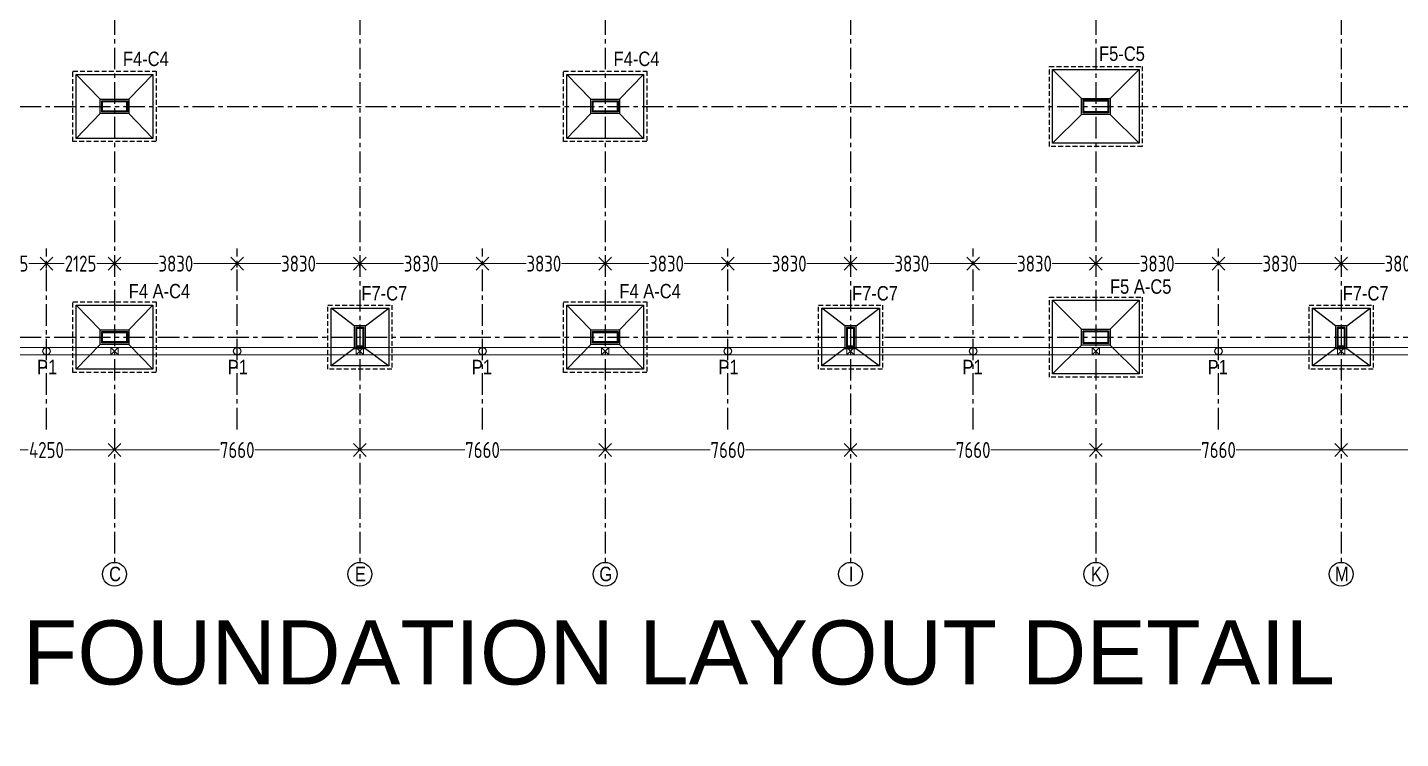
# Model space of a CAD drawing. Header units: inches. Extents: x -605 to 2991212, y -2872845 to 0.
# Drawn here: x 2283458 to 2326330, y -2476344 to -2454143 of the extents above; entities that cross this region are included whole.
import ezdxf
from ezdxf import colors
from ezdxf.entities.mleader import LeaderData, LeaderLine
from ezdxf.math import Vec2, Vec3

# ---------------------------------------------------------------- set-up
doc = ezdxf.new("R2010")
doc.units = ezdxf.units.IN
doc.header["$LTSCALE"] = 600
doc.header["$MEASUREMENT"] = 0
doc.linetypes.add('CENTER', pattern=[2, 1.25, -0.25, 0.25, -0.25])
doc.linetypes.add('DASHED2', pattern=[0.375, 0.25, -0.125])
for name, color, linetype, lineweight in [('PV_MASONRY', 10, 'Continuous', 0), ('PV_TEXT_ROMANS', 7, 'Continuous', 0), ('rDIMension', 1, 'Continuous', 18), ('rRCC 2', 40, 'Continuous', 15)]:
    doc.layers.add(name, color=color, linetype=linetype, lineweight=lineweight)
doc.layers.add('SnT-CENTER2', color=8, linetype='CENTER')
doc.styles.add('DIM', font='geniso.shx', dxfattribs={"width": 0.85})
doc.styles.add('J.P', font='ARIALN.TTF')
doc.styles.get("Standard").update_dxf_attribs({"font": 'arial.ttf'})
doc.styles.add('TEXT3', font='geniso.shx')
doc.dimstyles.new('ST-100', dxfattribs={"dimscale": 100, "dimtxt": 2.5, "dimasz": 2, "dimexe": 0.18, "dimexo": 0.0625, "dimgap": 0.2, "dimtad": 0, "dimdec": 0, "dimzin": 0, "dimdsep": 46, "dimtxsty": 'DIM', "dimblk": 'OPEN90', "dimcen": 0.09, "dimclrd": 256, "dimclrt": 7, "dimadec": 0, "dimazin": 0, "dimtfac": 1, "dimtdec": 0, "dimtofl": 0, "dimtmove": 0, "dimatfit": 3, "dimldrblk": 'OPEN90', "dimfxl": 1, "dimtolj": 1, "dimtzin": 0, "dimlwd": -1, "dimarcsym": 0})

# ---------------------------------------------------------------- blocks, each defined once
blk = doc.blocks.new('_Open90')
at = {"color": 0, "linetype": 'ByBlock', "lineweight": -2}
for p, q in [((0, 0), (-1, 0)), ((-0.5, 0.5), (0, 0)), ((0, 0), (-0.5, -0.5))]:
    blk.add_line(p, q, dxfattribs=at)
blk = doc.blocks.new('*D717')
at = {"layer": 'Defpoints', "color": 0, "linetype": 'ByBlock'}
for p in [(2290006, -2461640), (2293836, -2461516), (2293836, -2461640)]:
    blk.add_point(p, dxfattribs=at)
at = {"layer": 'rDIMension', "color": 0, "linetype": 'ByBlock', "lineweight": -2}
for p, q in [((2290006, -2461640), (2290006, -2461516)), ((2293836, -2461640), (2293836, -2461516))]:
    blk.add_line(p, q, dxfattribs=at)
at = {"layer": 'rDIMension'}
for p, q in [((2290406, -2461516), (2291370, -2461516)), ((2293436, -2461516), (2292473, -2461516))]:
    blk.add_line(p, q, dxfattribs=at)
at = {"layer": 'rDIMension', "linetype": 'ByBlock', "xscale": 400, "yscale": 400, "zscale": 400, "rotation": 180}
blk.add_blockref('_Open90', (2290006, -2461516), dxfattribs=at)
at = {"layer": 'rDIMension', "linetype": 'ByBlock', "xscale": 400, "yscale": 400, "zscale": 400}
blk.add_blockref('_Open90', (2293836, -2461516), dxfattribs=at)
at = {"layer": 'rDIMension', "color": 7, "linetype": 'ByBlock', "insert": (2291921, -2461516), "char_height": 500, "attachment_point": 5, "style": 'DIM'}
blk.add_mtext('\\A1;3830', dxfattribs=at)
blk = doc.blocks.new('*D718')
at = {"layer": 'Defpoints', "color": 0, "linetype": 'ByBlock'}
for p in [(2293836, -2461516), (2297666, -2461516), (2297666, -2461516)]:
    blk.add_point(p, dxfattribs=at)
at = {"layer": 'rDIMension', "color": 0, "linetype": 'ByBlock', "lineweight": -2}
for p, q in [((2293836, -2461516), (2293836, -2461516)), ((2297666, -2461516), (2297666, -2461516))]:
    blk.add_line(p, q, dxfattribs=at)
at = {"layer": 'rDIMension'}
for p, q in [((2294236, -2461516), (2295200, -2461516)), ((2297266, -2461516), (2296303, -2461516))]:
    blk.add_line(p, q, dxfattribs=at)
at = {"layer": 'rDIMension', "linetype": 'ByBlock', "xscale": 400, "yscale": 400, "zscale": 400, "rotation": 180}
blk.add_blockref('_Open90', (2293836, -2461516), dxfattribs=at)
at = {"layer": 'rDIMension', "linetype": 'ByBlock', "xscale": 400, "yscale": 400, "zscale": 400}
blk.add_blockref('_Open90', (2297666, -2461516), dxfattribs=at)
at = {"layer": 'rDIMension', "color": 7, "linetype": 'ByBlock', "insert": (2295751, -2461516), "char_height": 500, "attachment_point": 5, "style": 'DIM'}
blk.add_mtext('\\A1;3830', dxfattribs=at)
blk = doc.blocks.new('*D719')
at = {"layer": 'Defpoints', "color": 0, "linetype": 'ByBlock'}
for p in [(2297666, -2461516), (2301496, -2461516), (2301496, -2461548)]:
    blk.add_point(p, dxfattribs=at)
at = {"layer": 'rDIMension', "color": 0, "linetype": 'ByBlock', "lineweight": -2}
for p, q in [((2297666, -2461516), (2297666, -2461516)), ((2301496, -2461548), (2301496, -2461516))]:
    blk.add_line(p, q, dxfattribs=at)
at = {"layer": 'rDIMension'}
for p, q in [((2298066, -2461516), (2299030, -2461516)), ((2301096, -2461516), (2300133, -2461516))]:
    blk.add_line(p, q, dxfattribs=at)
at = {"layer": 'rDIMension', "linetype": 'ByBlock', "xscale": 400, "yscale": 400, "zscale": 400, "rotation": 180}
blk.add_blockref('_Open90', (2297666, -2461516), dxfattribs=at)
at = {"layer": 'rDIMension', "linetype": 'ByBlock', "xscale": 400, "yscale": 400, "zscale": 400}
blk.add_blockref('_Open90', (2301496, -2461516), dxfattribs=at)
at = {"layer": 'rDIMension', "color": 7, "linetype": 'ByBlock', "insert": (2299581, -2461516), "char_height": 500, "attachment_point": 5, "style": 'DIM'}
blk.add_mtext('\\A1;3830', dxfattribs=at)
blk = doc.blocks.new('*D720')
at = {"layer": 'Defpoints', "color": 0, "linetype": 'ByBlock'}
for p in [(2301496, -2461548), (2305326, -2461516), (2305326, -2461613)]:
    blk.add_point(p, dxfattribs=at)
at = {"layer": 'rDIMension', "color": 0, "linetype": 'ByBlock', "lineweight": -2}
for p, q in [((2301496, -2461548), (2301496, -2461516)), ((2305326, -2461613), (2305326, -2461516))]:
    blk.add_line(p, q, dxfattribs=at)
at = {"layer": 'rDIMension'}
for p, q in [((2301896, -2461516), (2302860, -2461516)), ((2304926, -2461516), (2303963, -2461516))]:
    blk.add_line(p, q, dxfattribs=at)
at = {"layer": 'rDIMension', "linetype": 'ByBlock', "xscale": 400, "yscale": 400, "zscale": 400, "rotation": 180}
blk.add_blockref('_Open90', (2301496, -2461516), dxfattribs=at)
at = {"layer": 'rDIMension', "linetype": 'ByBlock', "xscale": 400, "yscale": 400, "zscale": 400}
blk.add_blockref('_Open90', (2305326, -2461516), dxfattribs=at)
at = {"layer": 'rDIMension', "color": 7, "linetype": 'ByBlock', "insert": (2303411, -2461516), "char_height": 500, "attachment_point": 5, "style": 'DIM'}
blk.add_mtext('\\A1;3830', dxfattribs=at)
blk = doc.blocks.new('*D721')
at = {"layer": 'Defpoints', "color": 0, "linetype": 'ByBlock'}
for p in [(2305326, -2461613), (2309156, -2461516), (2309156, -2461621)]:
    blk.add_point(p, dxfattribs=at)
at = {"layer": 'rDIMension', "color": 0, "linetype": 'ByBlock', "lineweight": -2}
for p, q in [((2305326, -2461613), (2305326, -2461516)), ((2309156, -2461621), (2309156, -2461516))]:
    blk.add_line(p, q, dxfattribs=at)
at = {"layer": 'rDIMension'}
for p, q in [((2305726, -2461516), (2306690, -2461516)), ((2308756, -2461516), (2307793, -2461516))]:
    blk.add_line(p, q, dxfattribs=at)
at = {"layer": 'rDIMension', "linetype": 'ByBlock', "xscale": 400, "yscale": 400, "zscale": 400, "rotation": 180}
blk.add_blockref('_Open90', (2305326, -2461516), dxfattribs=at)
at = {"layer": 'rDIMension', "linetype": 'ByBlock', "xscale": 400, "yscale": 400, "zscale": 400}
blk.add_blockref('_Open90', (2309156, -2461516), dxfattribs=at)
at = {"layer": 'rDIMension', "color": 7, "linetype": 'ByBlock', "insert": (2307241, -2461516), "char_height": 500, "attachment_point": 5, "style": 'DIM'}
blk.add_mtext('\\A1;3830', dxfattribs=at)
blk = doc.blocks.new('*D722')
at = {"layer": 'Defpoints', "color": 0, "linetype": 'ByBlock'}
for p in [(2309156, -2461621), (2312986, -2461516), (2312986, -2461529)]:
    blk.add_point(p, dxfattribs=at)
at = {"layer": 'rDIMension', "color": 0, "linetype": 'ByBlock', "lineweight": -2}
for p, q in [((2309156, -2461621), (2309156, -2461516)), ((2312986, -2461529), (2312986, -2461516))]:
    blk.add_line(p, q, dxfattribs=at)
at = {"layer": 'rDIMension'}
for p, q in [((2309556, -2461516), (2310520, -2461516)), ((2312586, -2461516), (2311623, -2461516))]:
    blk.add_line(p, q, dxfattribs=at)
at = {"layer": 'rDIMension', "linetype": 'ByBlock', "xscale": 400, "yscale": 400, "zscale": 400, "rotation": 180}
blk.add_blockref('_Open90', (2309156, -2461516), dxfattribs=at)
at = {"layer": 'rDIMension', "linetype": 'ByBlock', "xscale": 400, "yscale": 400, "zscale": 400}
blk.add_blockref('_Open90', (2312986, -2461516), dxfattribs=at)
at = {"layer": 'rDIMension', "color": 7, "linetype": 'ByBlock', "insert": (2311071, -2461516), "char_height": 500, "attachment_point": 5, "style": 'DIM'}
blk.add_mtext('\\A1;3830', dxfattribs=at)
blk = doc.blocks.new('*D723')
at = {"layer": 'Defpoints', "color": 0, "linetype": 'ByBlock'}
for p in [(2312986, -2461529), (2316816, -2461489), (2316816, -2461516)]:
    blk.add_point(p, dxfattribs=at)
at = {"layer": 'rDIMension', "color": 0, "linetype": 'ByBlock', "lineweight": -2}
for p, q in [((2312986, -2461529), (2312986, -2461516)), ((2316816, -2461489), (2316816, -2461516))]:
    blk.add_line(p, q, dxfattribs=at)
at = {"layer": 'rDIMension'}
for p, q in [((2313386, -2461516), (2314350, -2461516)), ((2316416, -2461516), (2315453, -2461516))]:
    blk.add_line(p, q, dxfattribs=at)
at = {"layer": 'rDIMension', "linetype": 'ByBlock', "xscale": 400, "yscale": 400, "zscale": 400, "rotation": 180}
blk.add_blockref('_Open90', (2312986, -2461516), dxfattribs=at)
at = {"layer": 'rDIMension', "linetype": 'ByBlock', "xscale": 400, "yscale": 400, "zscale": 400}
blk.add_blockref('_Open90', (2316816, -2461516), dxfattribs=at)
at = {"layer": 'rDIMension', "color": 7, "linetype": 'ByBlock', "insert": (2314901, -2461516), "char_height": 500, "attachment_point": 5, "style": 'DIM'}
blk.add_mtext('\\A1;3830', dxfattribs=at)
blk = doc.blocks.new('*D724')
at = {"layer": 'Defpoints', "color": 0, "linetype": 'ByBlock'}
for p in [(2316816, -2461489), (2320646, -2461501), (2320646, -2461516)]:
    blk.add_point(p, dxfattribs=at)
at = {"layer": 'rDIMension', "color": 0, "linetype": 'ByBlock', "lineweight": -2}
for p, q in [((2316816, -2461489), (2316816, -2461516)), ((2320646, -2461501), (2320646, -2461516))]:
    blk.add_line(p, q, dxfattribs=at)
at = {"layer": 'rDIMension'}
for p, q in [((2317216, -2461516), (2318180, -2461516)), ((2320246, -2461516), (2319283, -2461516))]:
    blk.add_line(p, q, dxfattribs=at)
at = {"layer": 'rDIMension', "linetype": 'ByBlock', "xscale": 400, "yscale": 400, "zscale": 400, "rotation": 180}
blk.add_blockref('_Open90', (2316816, -2461516), dxfattribs=at)
at = {"layer": 'rDIMension', "linetype": 'ByBlock', "xscale": 400, "yscale": 400, "zscale": 400}
blk.add_blockref('_Open90', (2320646, -2461516), dxfattribs=at)
at = {"layer": 'rDIMension', "color": 7, "linetype": 'ByBlock', "insert": (2318731, -2461516), "char_height": 500, "attachment_point": 5, "style": 'DIM'}
blk.add_mtext('\\A1;3830', dxfattribs=at)
blk = doc.blocks.new('*D725')
at = {"layer": 'Defpoints', "color": 0, "linetype": 'ByBlock'}
for p in [(2320646, -2461501), (2324476, -2461516), (2324476, -2461620)]:
    blk.add_point(p, dxfattribs=at)
at = {"layer": 'rDIMension', "color": 0, "linetype": 'ByBlock', "lineweight": -2}
for p, q in [((2320646, -2461501), (2320646, -2461516)), ((2324476, -2461620), (2324476, -2461516))]:
    blk.add_line(p, q, dxfattribs=at)
at = {"layer": 'rDIMension'}
for p, q in [((2321046, -2461516), (2322010, -2461516)), ((2324076, -2461516), (2323113, -2461516))]:
    blk.add_line(p, q, dxfattribs=at)
at = {"layer": 'rDIMension', "linetype": 'ByBlock', "xscale": 400, "yscale": 400, "zscale": 400, "rotation": 180}
blk.add_blockref('_Open90', (2320646, -2461516), dxfattribs=at)
at = {"layer": 'rDIMension', "linetype": 'ByBlock', "xscale": 400, "yscale": 400, "zscale": 400}
blk.add_blockref('_Open90', (2324476, -2461516), dxfattribs=at)
at = {"layer": 'rDIMension', "color": 7, "linetype": 'ByBlock', "insert": (2322561, -2461516), "char_height": 500, "attachment_point": 5, "style": 'DIM'}
blk.add_mtext('\\A1;3830', dxfattribs=at)
blk = doc.blocks.new('*D726')
at = {"layer": 'Defpoints', "color": 0, "linetype": 'ByBlock'}
for p in [(2324476, -2461620), (2328281, -2461516), (2328281, -2461620)]:
    blk.add_point(p, dxfattribs=at)
at = {"layer": 'rDIMension', "color": 0, "linetype": 'ByBlock', "lineweight": -2}
for p, q in [((2324476, -2461620), (2324476, -2461516)), ((2328281, -2461620), (2328281, -2461516))]:
    blk.add_line(p, q, dxfattribs=at)
at = {"layer": 'rDIMension'}
for p, q in [((2324876, -2461516), (2325828, -2461516)), ((2327881, -2461516), (2326930, -2461516))]:
    blk.add_line(p, q, dxfattribs=at)
at = {"layer": 'rDIMension', "linetype": 'ByBlock', "xscale": 400, "yscale": 400, "zscale": 400, "rotation": 180}
blk.add_blockref('_Open90', (2324476, -2461516), dxfattribs=at)
at = {"layer": 'rDIMension', "linetype": 'ByBlock', "xscale": 400, "yscale": 400, "zscale": 400}
blk.add_blockref('_Open90', (2328281, -2461516), dxfattribs=at)
at = {"layer": 'rDIMension', "color": 7, "linetype": 'ByBlock', "insert": (2326379, -2461516), "char_height": 500, "attachment_point": 5, "style": 'DIM'}
blk.add_mtext('\\A1;3805', dxfattribs=at)
blk = doc.blocks.new('*D751')
at = {"layer": 'Defpoints', "color": 0, "linetype": 'ByBlock'}
for p in [(2286176, -2461516), (2286176, -2461564), (2290006, -2461640)]:
    blk.add_point(p, dxfattribs=at)
at = {"layer": 'rDIMension', "color": 0, "linetype": 'ByBlock', "lineweight": -2}
for p, q in [((2286176, -2461564), (2286176, -2461516)), ((2290006, -2461640), (2290006, -2461516))]:
    blk.add_line(p, q, dxfattribs=at)
at = {"layer": 'rDIMension'}
for p, q in [((2286576, -2461516), (2287540, -2461516)), ((2289606, -2461516), (2288643, -2461516))]:
    blk.add_line(p, q, dxfattribs=at)
at = {"layer": 'rDIMension', "linetype": 'ByBlock', "xscale": 400, "yscale": 400, "zscale": 400, "rotation": 180}
blk.add_blockref('_Open90', (2286176, -2461516), dxfattribs=at)
at = {"layer": 'rDIMension', "linetype": 'ByBlock', "xscale": 400, "yscale": 400, "zscale": 400}
blk.add_blockref('_Open90', (2290006, -2461516), dxfattribs=at)
at = {"layer": 'rDIMension', "color": 7, "linetype": 'ByBlock', "insert": (2288091, -2461516), "char_height": 500, "attachment_point": 5, "style": 'DIM'}
blk.add_mtext('\\A1;3830', dxfattribs=at)
blk = doc.blocks.new('*D752')
at = {"layer": 'Defpoints', "color": 0, "linetype": 'ByBlock'}
for p in [(2284051, -2461516), (2284051, -2461673), (2286176, -2461564)]:
    blk.add_point(p, dxfattribs=at)
at = {"layer": 'rDIMension', "color": 0, "linetype": 'ByBlock', "lineweight": -2}
for p, q in [((2284051, -2461673), (2284051, -2461516)), ((2286176, -2461564), (2286176, -2461516))]:
    blk.add_line(p, q, dxfattribs=at)
at = {"layer": 'rDIMension'}
for p, q in [((2284451, -2461516), (2284605, -2461516)), ((2285776, -2461516), (2285623, -2461516))]:
    blk.add_line(p, q, dxfattribs=at)
at = {"layer": 'rDIMension', "linetype": 'ByBlock', "xscale": 400, "yscale": 400, "zscale": 400, "rotation": 180}
blk.add_blockref('_Open90', (2284051, -2461516), dxfattribs=at)
at = {"layer": 'rDIMension', "linetype": 'ByBlock', "xscale": 400, "yscale": 400, "zscale": 400}
blk.add_blockref('_Open90', (2286176, -2461516), dxfattribs=at)
at = {"layer": 'rDIMension', "color": 7, "linetype": 'ByBlock', "insert": (2285114, -2461516), "char_height": 500, "attachment_point": 5, "style": 'DIM'}
blk.add_mtext('\\A1;2125', dxfattribs=at)
blk = doc.blocks.new('*D753')
at = {"layer": 'Defpoints', "color": 0, "linetype": 'ByBlock'}
for p in [(2281926, -2461516), (2281926, -2461626), (2284051, -2461673)]:
    blk.add_point(p, dxfattribs=at)
at = {"layer": 'rDIMension', "color": 0, "linetype": 'ByBlock', "lineweight": -2}
for p, q in [((2281926, -2461626), (2281926, -2461516)), ((2284051, -2461673), (2284051, -2461516))]:
    blk.add_line(p, q, dxfattribs=at)
at = {"layer": 'rDIMension'}
for p, q in [((2282326, -2461516), (2282480, -2461516)), ((2283651, -2461516), (2283498, -2461516))]:
    blk.add_line(p, q, dxfattribs=at)
at = {"layer": 'rDIMension', "linetype": 'ByBlock', "xscale": 400, "yscale": 400, "zscale": 400, "rotation": 180}
blk.add_blockref('_Open90', (2281926, -2461516), dxfattribs=at)
at = {"layer": 'rDIMension', "linetype": 'ByBlock', "xscale": 400, "yscale": 400, "zscale": 400}
blk.add_blockref('_Open90', (2284051, -2461516), dxfattribs=at)
at = {"layer": 'rDIMension', "color": 7, "linetype": 'ByBlock', "insert": (2282989, -2461516), "char_height": 500, "attachment_point": 5, "style": 'DIM'}
blk.add_mtext('\\A1;2125', dxfattribs=at)
blk = doc.blocks.new('*D877')
at = {"layer": 'Defpoints', "color": 0, "linetype": 'ByBlock'}
for p in [(2286176, -2466762), (2281926, -2467335), (2286176, -2467335)]:
    blk.add_point(p, dxfattribs=at)
at = {"layer": 'rDIMension', "color": 0, "linetype": 'ByBlock', "lineweight": -2}
for p, q in [((2286176, -2466762), (2286176, -2467335)), ((2281926, -2467335), (2281926, -2467335))]:
    blk.add_line(p, q, dxfattribs=at)
at = {"layer": 'rDIMension'}
for p, q in [((2282326, -2467335), (2283479, -2467335)), ((2285776, -2467335), (2284624, -2467335))]:
    blk.add_line(p, q, dxfattribs=at)
at = {"layer": 'rDIMension', "linetype": 'ByBlock', "xscale": 400, "yscale": 400, "zscale": 400, "rotation": 180}
blk.add_blockref('_Open90', (2281926, -2467335), dxfattribs=at)
at = {"layer": 'rDIMension', "linetype": 'ByBlock', "xscale": 400, "yscale": 400, "zscale": 400}
blk.add_blockref('_Open90', (2286176, -2467335), dxfattribs=at)
at = {"layer": 'rDIMension', "color": 7, "linetype": 'ByBlock', "insert": (2284051, -2467335), "char_height": 500, "attachment_point": 5, "style": 'DIM'}
blk.add_mtext('\\A1;4250', dxfattribs=at)
blk = doc.blocks.new('*D878')
at = {"layer": 'Defpoints', "color": 0, "linetype": 'ByBlock'}
for p in [(2286176, -2466762), (2293836, -2467101), (2293836, -2467335)]:
    blk.add_point(p, dxfattribs=at)
at = {"layer": 'rDIMension', "color": 0, "linetype": 'ByBlock', "lineweight": -2}
for p, q in [((2286176, -2466762), (2286176, -2467335)), ((2293836, -2467101), (2293836, -2467335))]:
    blk.add_line(p, q, dxfattribs=at)
at = {"layer": 'rDIMension'}
for p, q in [((2286576, -2467335), (2289455, -2467335)), ((2293436, -2467335), (2290558, -2467335))]:
    blk.add_line(p, q, dxfattribs=at)
at = {"layer": 'rDIMension', "linetype": 'ByBlock', "xscale": 400, "yscale": 400, "zscale": 400, "rotation": 180}
blk.add_blockref('_Open90', (2286176, -2467335), dxfattribs=at)
at = {"layer": 'rDIMension', "linetype": 'ByBlock', "xscale": 400, "yscale": 400, "zscale": 400}
blk.add_blockref('_Open90', (2293836, -2467335), dxfattribs=at)
at = {"layer": 'rDIMension', "color": 7, "linetype": 'ByBlock', "insert": (2290006, -2467335), "char_height": 500, "attachment_point": 5, "style": 'DIM'}
blk.add_mtext('\\A1;7660', dxfattribs=at)
blk = doc.blocks.new('*D879')
at = {"layer": 'Defpoints', "color": 0, "linetype": 'ByBlock'}
for p in [(2293836, -2467101), (2301496, -2467101), (2301496, -2467335)]:
    blk.add_point(p, dxfattribs=at)
at = {"layer": 'rDIMension', "color": 0, "linetype": 'ByBlock', "lineweight": -2}
for p, q in [((2293836, -2467101), (2293836, -2467335)), ((2301496, -2467101), (2301496, -2467335))]:
    blk.add_line(p, q, dxfattribs=at)
at = {"layer": 'rDIMension'}
for p, q in [((2294236, -2467335), (2297115, -2467335)), ((2301096, -2467335), (2298218, -2467335))]:
    blk.add_line(p, q, dxfattribs=at)
at = {"layer": 'rDIMension', "linetype": 'ByBlock', "xscale": 400, "yscale": 400, "zscale": 400, "rotation": 180}
blk.add_blockref('_Open90', (2293836, -2467335), dxfattribs=at)
at = {"layer": 'rDIMension', "linetype": 'ByBlock', "xscale": 400, "yscale": 400, "zscale": 400}
blk.add_blockref('_Open90', (2301496, -2467335), dxfattribs=at)
at = {"layer": 'rDIMension', "color": 7, "linetype": 'ByBlock', "insert": (2297666, -2467335), "char_height": 500, "attachment_point": 5, "style": 'DIM'}
blk.add_mtext('\\A1;7660', dxfattribs=at)
blk = doc.blocks.new('*D880')
at = {"layer": 'Defpoints', "color": 0, "linetype": 'ByBlock'}
for p in [(2301496, -2467101), (2309156, -2467101), (2309156, -2467335)]:
    blk.add_point(p, dxfattribs=at)
at = {"layer": 'rDIMension', "color": 0, "linetype": 'ByBlock', "lineweight": -2}
for p, q in [((2301496, -2467101), (2301496, -2467335)), ((2309156, -2467101), (2309156, -2467335))]:
    blk.add_line(p, q, dxfattribs=at)
at = {"layer": 'rDIMension'}
for p, q in [((2301896, -2467335), (2304775, -2467335)), ((2308756, -2467335), (2305878, -2467335))]:
    blk.add_line(p, q, dxfattribs=at)
at = {"layer": 'rDIMension', "linetype": 'ByBlock', "xscale": 400, "yscale": 400, "zscale": 400, "rotation": 180}
blk.add_blockref('_Open90', (2301496, -2467335), dxfattribs=at)
at = {"layer": 'rDIMension', "linetype": 'ByBlock', "xscale": 400, "yscale": 400, "zscale": 400}
blk.add_blockref('_Open90', (2309156, -2467335), dxfattribs=at)
at = {"layer": 'rDIMension', "color": 7, "linetype": 'ByBlock', "insert": (2305326, -2467335), "char_height": 500, "attachment_point": 5, "style": 'DIM'}
blk.add_mtext('\\A1;7660', dxfattribs=at)
blk = doc.blocks.new('*D881')
at = {"layer": 'Defpoints', "color": 0, "linetype": 'ByBlock'}
for p in [(2309156, -2467101), (2316816, -2467101), (2316816, -2467335)]:
    blk.add_point(p, dxfattribs=at)
at = {"layer": 'rDIMension', "color": 0, "linetype": 'ByBlock', "lineweight": -2}
for p, q in [((2309156, -2467101), (2309156, -2467335)), ((2316816, -2467101), (2316816, -2467335))]:
    blk.add_line(p, q, dxfattribs=at)
at = {"layer": 'rDIMension'}
for p, q in [((2309556, -2467335), (2312435, -2467335)), ((2316416, -2467335), (2313538, -2467335))]:
    blk.add_line(p, q, dxfattribs=at)
at = {"layer": 'rDIMension', "linetype": 'ByBlock', "xscale": 400, "yscale": 400, "zscale": 400, "rotation": 180}
blk.add_blockref('_Open90', (2309156, -2467335), dxfattribs=at)
at = {"layer": 'rDIMension', "linetype": 'ByBlock', "xscale": 400, "yscale": 400, "zscale": 400}
blk.add_blockref('_Open90', (2316816, -2467335), dxfattribs=at)
at = {"layer": 'rDIMension', "color": 7, "linetype": 'ByBlock', "insert": (2312986, -2467335), "char_height": 500, "attachment_point": 5, "style": 'DIM'}
blk.add_mtext('\\A1;7660', dxfattribs=at)
blk = doc.blocks.new('*D882')
at = {"layer": 'Defpoints', "color": 0, "linetype": 'ByBlock'}
for p in [(2316816, -2467101), (2324476, -2467101), (2324476, -2467335)]:
    blk.add_point(p, dxfattribs=at)
at = {"layer": 'rDIMension', "color": 0, "linetype": 'ByBlock', "lineweight": -2}
for p, q in [((2316816, -2467101), (2316816, -2467335)), ((2324476, -2467101), (2324476, -2467335))]:
    blk.add_line(p, q, dxfattribs=at)
at = {"layer": 'rDIMension'}
for p, q in [((2317216, -2467335), (2320095, -2467335)), ((2324076, -2467335), (2321198, -2467335))]:
    blk.add_line(p, q, dxfattribs=at)
at = {"layer": 'rDIMension', "linetype": 'ByBlock', "xscale": 400, "yscale": 400, "zscale": 400, "rotation": 180}
blk.add_blockref('_Open90', (2316816, -2467335), dxfattribs=at)
at = {"layer": 'rDIMension', "linetype": 'ByBlock', "xscale": 400, "yscale": 400, "zscale": 400}
blk.add_blockref('_Open90', (2324476, -2467335), dxfattribs=at)
at = {"layer": 'rDIMension', "color": 7, "linetype": 'ByBlock', "insert": (2320646, -2467335), "char_height": 500, "attachment_point": 5, "style": 'DIM'}
blk.add_mtext('\\A1;7660', dxfattribs=at)
blk = doc.blocks.new('*D883')
at = {"layer": 'Defpoints', "color": 0, "linetype": 'ByBlock'}
for p in [(2324476, -2467101), (2332086, -2467101), (2332086, -2467335)]:
    blk.add_point(p, dxfattribs=at)
at = {"layer": 'rDIMension', "color": 0, "linetype": 'ByBlock', "lineweight": -2}
for p, q in [((2324476, -2467101), (2324476, -2467335)), ((2332086, -2467101), (2332086, -2467335))]:
    blk.add_line(p, q, dxfattribs=at)
at = {"layer": 'rDIMension'}
for p, q in [((2324876, -2467335), (2327772, -2467335)), ((2331686, -2467335), (2328790, -2467335))]:
    blk.add_line(p, q, dxfattribs=at)
at = {"layer": 'rDIMension', "linetype": 'ByBlock', "xscale": 400, "yscale": 400, "zscale": 400, "rotation": 180}
blk.add_blockref('_Open90', (2324476, -2467335), dxfattribs=at)
at = {"layer": 'rDIMension', "linetype": 'ByBlock', "xscale": 400, "yscale": 400, "zscale": 400}
blk.add_blockref('_Open90', (2332086, -2467335), dxfattribs=at)
at = {"layer": 'rDIMension', "color": 7, "linetype": 'ByBlock', "insert": (2328281, -2467335), "char_height": 500, "attachment_point": 5, "style": 'DIM'}
blk.add_mtext('\\A1;7610', dxfattribs=at)
blk = doc.blocks.new('_DotBlank')
at = {"color": 0, "linetype": 'ByBlock', "lineweight": -2}
blk.add_line((-0.5, 0), (-1, 0), dxfattribs=at)
blk.add_circle((0, 0), 0.5, dxfattribs=at)

msp = doc.modelspace()

# ---------------------------------------------------------------- linework, layer by layer
at = {"color": 7, "linetype": 'DASHED2'}
for points in [[(2284876.3, -2455506.9), (2287476.3, -2455506.9), (2287476.3, -2457706.9), (2284876.3, -2457706.9)], [(2300196.3, -2455506.9), (2302796.3, -2455506.9), (2302796.3, -2457706.9), (2300196.3, -2457706.9)], [(2315366.3, -2455356.9), (2318266.3, -2455356.9), (2318266.3, -2457856.9), (2315366.3, -2457856.9)], [(2284876.3, -2462711.9), (2287476.3, -2462711.9), (2287476.3, -2464911.9), (2284876.3, -2464911.9)], [(2292836.3, -2462811.9), (2294836.3, -2462811.9), (2294836.3, -2464811.9), (2292836.3, -2464811.9)], [(2300196.3, -2462711.9), (2302796.3, -2462711.9), (2302796.3, -2464911.9), (2300196.3, -2464911.9)], [(2308156.3, -2462811.9), (2310156.3, -2462811.9), (2310156.3, -2464811.9), (2308156.3, -2464811.9)], [(2315366.3, -2462561.9), (2318266.3, -2462561.9), (2318266.3, -2465061.9), (2315366.3, -2465061.9)], [(2323476.3, -2462811.9), (2325476.3, -2462811.9), (2325476.3, -2464811.9), (2323476.3, -2464811.9)]]:
    msp.add_lwpolyline(points, close=True, dxfattribs=at)
at = {"color": 1, "linetype": 'ByBlock'}
for points in [[(2284976.3, -2455606.9), (2287376.3, -2455606.9), (2287376.3, -2457606.9), (2284976.3, -2457606.9)], [(2300296.3, -2455606.9), (2302696.3, -2455606.9), (2302696.3, -2457606.9), (2300296.3, -2457606.9)], [(2315466.3, -2455456.9), (2318166.3, -2455456.9), (2318166.3, -2457756.9), (2315466.3, -2457756.9)], [(2285726.3, -2456381.9), (2286626.3, -2456381.9), (2286626.3, -2456831.9), (2285726.3, -2456831.9)], [(2301046.3, -2456381.9), (2301946.3, -2456381.9), (2301946.3, -2456831.9), (2301046.3, -2456831.9)], [(2316366.3, -2456356.9), (2317266.3, -2456356.9), (2317266.3, -2456856.9), (2316366.3, -2456856.9)], [(2284976.3, -2462811.9), (2287376.3, -2462811.9), (2287376.3, -2464811.9), (2284976.3, -2464811.9)], [(2292936.3, -2462911.9), (2294736.3, -2462911.9), (2294736.3, -2464711.9), (2292936.3, -2464711.9)], [(2300296.3, -2462811.9), (2302696.3, -2462811.9), (2302696.3, -2464811.9), (2300296.3, -2464811.9)], [(2308256.3, -2462911.9), (2310056.3, -2462911.9), (2310056.3, -2464711.9), (2308256.3, -2464711.9)], [(2315466.3, -2462661.9), (2318166.3, -2462661.9), (2318166.3, -2464961.9), (2315466.3, -2464961.9)], [(2323576.3, -2462911.9), (2325376.3, -2462911.9), (2325376.3, -2464711.9), (2323576.3, -2464711.9)], [(2285726.3, -2463586.9), (2286626.3, -2463586.9), (2286626.3, -2464036.9), (2285726.3, -2464036.9)], [(2293661.3, -2463461.9), (2293661.3, -2464161.9), (2294011.3, -2464161.9), (2294011.3, -2463461.9)], [(2301046.3, -2463586.9), (2301946.3, -2463586.9), (2301946.3, -2464036.9), (2301046.3, -2464036.9)], [(2308981.3, -2463461.9), (2308981.3, -2464161.9), (2309331.3, -2464161.9), (2309331.3, -2463461.9)], [(2316366.3, -2463561.9), (2317266.3, -2463561.9), (2317266.3, -2464061.9), (2316366.3, -2464061.9)], [(2324301.3, -2463461.9), (2324301.3, -2464161.9), (2324651.3, -2464161.9), (2324651.3, -2463461.9)]]:
    msp.add_lwpolyline(points, close=True, dxfattribs=at)
for points in [[(2284976.3, -2455606.9), (2285726.3, -2456381.9)], [(2287376.3, -2455606.9), (2286626.3, -2456381.9)], [(2300296.3, -2455606.9), (2301046.3, -2456381.9)], [(2302696.3, -2455606.9), (2301946.3, -2456381.9)], [(2316366.3, -2456356.9), (2315466.3, -2455456.9)], [(2317266.3, -2456356.9), (2318166.3, -2455456.9)], [(2284976.3, -2457606.9), (2285726.3, -2456831.9)], [(2287376.3, -2457606.9), (2286626.3, -2456831.9)], [(2300296.3, -2457606.9), (2301046.3, -2456831.9)], [(2302696.3, -2457606.9), (2301946.3, -2456831.9)], [(2316366.3, -2456856.9), (2315466.3, -2457756.9)], [(2317266.3, -2456856.9), (2318166.3, -2457756.9)], [(2284976.3, -2462811.9), (2285726.3, -2463586.9)], [(2287376.3, -2462811.9), (2286626.3, -2463586.9)], [(2293661.3, -2463461.9), (2292936.3, -2462911.9)], [(2294011.3, -2463461.9), (2294736.3, -2462911.9)], [(2300296.3, -2462811.9), (2301046.3, -2463586.9)], [(2302696.3, -2462811.9), (2301946.3, -2463586.9)], [(2308981.3, -2463461.9), (2308256.3, -2462911.9)], [(2309331.3, -2463461.9), (2310056.3, -2462911.9)], [(2316366.3, -2463561.9), (2315466.3, -2462661.9)], [(2317266.3, -2463561.9), (2318166.3, -2462661.9)], [(2324301.3, -2463461.9), (2323576.3, -2462911.9)], [(2324651.3, -2463461.9), (2325376.3, -2462911.9)], [(2284976.3, -2464811.9), (2285726.3, -2464036.9)], [(2287376.3, -2464811.9), (2286626.3, -2464036.9)], [(2293661.3, -2464161.9), (2292936.3, -2464711.9)], [(2294011.3, -2464161.9), (2294736.3, -2464711.9)], [(2300296.3, -2464811.9), (2301046.3, -2464036.9)], [(2302696.3, -2464811.9), (2301946.3, -2464036.9)], [(2308981.3, -2464161.9), (2308256.3, -2464711.9)], [(2309331.3, -2464161.9), (2310056.3, -2464711.9)], [(2316366.3, -2464061.9), (2315466.3, -2464961.9)], [(2317266.3, -2464061.9), (2318166.3, -2464961.9)], [(2324301.3, -2464161.9), (2323576.3, -2464711.9)], [(2324651.3, -2464161.9), (2325376.3, -2464711.9)]]:
    msp.add_lwpolyline(points, dxfattribs=at)
at = {"color": 3, "linetype": 'ByBlock'}
for points in [[(2285776.3, -2456431.9), (2286576.3, -2456431.9), (2286576.3, -2456781.9), (2285776.3, -2456781.9)], [(2301096.3, -2456431.9), (2301896.3, -2456431.9), (2301896.3, -2456781.9), (2301096.3, -2456781.9)], [(2316416.3, -2456406.9), (2317216.3, -2456406.9), (2317216.3, -2456806.9), (2316416.3, -2456806.9)], [(2285776.3, -2463636.9), (2286576.3, -2463636.9), (2286576.3, -2463986.9), (2285776.3, -2463986.9)], [(2293711.3, -2463511.9), (2293711.3, -2464111.9), (2293961.3, -2464111.9), (2293961.3, -2463511.9)], [(2301096.3, -2463636.9), (2301896.3, -2463636.9), (2301896.3, -2463986.9), (2301096.3, -2463986.9)], [(2309031.3, -2463511.9), (2309031.3, -2464111.9), (2309281.3, -2464111.9), (2309281.3, -2463511.9)], [(2316416.3, -2463611.9), (2317216.3, -2463611.9), (2317216.3, -2464011.9), (2316416.3, -2464011.9)], [(2324351.3, -2463511.9), (2324351.3, -2464111.9), (2324601.3, -2464111.9), (2324601.3, -2463511.9)]]:
    msp.add_lwpolyline(points, close=True, dxfattribs=at)
at = {"color": 2, "linetype": 'ByBlock'}
for points in [[(2285801.3, -2456456.9), (2286551.3, -2456456.9), (2286551.3, -2456756.9), (2285801.3, -2456756.9)], [(2301121.3, -2456456.9), (2301871.3, -2456456.9), (2301871.3, -2456756.9), (2301121.3, -2456756.9)], [(2316441.3, -2456431.9), (2317191.3, -2456431.9), (2317191.3, -2456781.9), (2316441.3, -2456781.9)], [(2285801.3, -2463661.9), (2286551.3, -2463661.9), (2286551.3, -2463961.9), (2285801.3, -2463961.9)], [(2293736.3, -2463536.9), (2293736.3, -2464086.9), (2293936.3, -2464086.9), (2293936.3, -2463536.9)], [(2301121.3, -2463661.9), (2301871.3, -2463661.9), (2301871.3, -2463961.9), (2301121.3, -2463961.9)], [(2309056.3, -2463536.9), (2309056.3, -2464086.9), (2309256.3, -2464086.9), (2309256.3, -2463536.9)], [(2316441.3, -2463636.9), (2317191.3, -2463636.9), (2317191.3, -2463986.9), (2316441.3, -2463986.9)], [(2324376.3, -2463536.9), (2324376.3, -2464086.9), (2324576.3, -2464086.9), (2324576.3, -2463536.9)]]:
    msp.add_lwpolyline(points, close=True, dxfattribs=at)
at = {"color": 8, "linetype": 'ByBlock'}
for centre in [(2284051.3, -2464251.4), (2290006.3, -2464251.4), (2297666.3, -2464251.4), (2297666.3, -2464251.4), (2305326.3, -2464251.4), (2305326.3, -2464251.4), (2312986.3, -2464251.4), (2312986.3, -2464251.4), (2320646.3, -2464251.4), (2320646.3, -2464251.4)]:
    msp.add_circle(centre, 115, dxfattribs=at)
at = {"color": 1, "linetype": 'ByBlock'}
for centre in [(2286176.3, -2471214.7), (2293836.3, -2471214.7), (2301496.3, -2471214.7), (2309156.3, -2471214.7), (2316816.3, -2471214.7), (2324476.3, -2471214.7)]:
    msp.add_circle(centre, 372.1, dxfattribs=at)
at = {"layer": 'PV_MASONRY', "color": 8}
for points in [[(2332721.3, -2449504.8), (2332721.3, -2464366.4), (2270181.3, -2464366.4), (2270181.3, -2434143.4)], [(2332491.3, -2449504.8), (2332491.3, -2464136.4), (2270411.3, -2464136.4), (2270411.3, -2434143.4)]]:
    msp.add_lwpolyline(points, dxfattribs=at)
at = {"layer": 'rRCC 2', "color": 6}
for p, q in [((2286291.3, -2464136.4), (2286061.3, -2464366.4)), ((2286291.3, -2464366.4), (2286061.3, -2464136.4)), ((2293951.3, -2464136.4), (2293721.3, -2464366.4)), ((2293951.3, -2464366.4), (2293721.3, -2464136.4)), ((2301611.3, -2464136.4), (2301381.3, -2464366.4)), ((2301611.3, -2464366.4), (2301381.3, -2464136.4)), ((2309271.3, -2464136.4), (2309041.3, -2464366.4)), ((2309271.3, -2464366.4), (2309041.3, -2464136.4)), ((2316931.3, -2464136.4), (2316701.3, -2464366.4)), ((2316931.3, -2464366.4), (2316701.3, -2464136.4)), ((2324591.3, -2464136.4), (2324361.3, -2464366.4)), ((2324591.3, -2464366.4), (2324361.3, -2464136.4))]:
    msp.add_line(p, q, dxfattribs=at)
for points in [[(2286291.3, -2464136.4), (2286061.3, -2464136.4), (2286061.3, -2464366.4), (2286291.3, -2464366.4)], [(2293951.3, -2464136.4), (2293721.3, -2464136.4), (2293721.3, -2464366.4), (2293951.3, -2464366.4)], [(2301611.3, -2464136.4), (2301381.3, -2464136.4), (2301381.3, -2464366.4), (2301611.3, -2464366.4)], [(2309271.3, -2464136.4), (2309041.3, -2464136.4), (2309041.3, -2464366.4), (2309271.3, -2464366.4)], [(2316931.3, -2464136.4), (2316701.3, -2464136.4), (2316701.3, -2464366.4), (2316931.3, -2464366.4)], [(2324591.3, -2464136.4), (2324361.3, -2464136.4), (2324361.3, -2464366.4), (2324591.3, -2464366.4)]]:
    msp.add_lwpolyline(points, close=True, dxfattribs=at)
at = {"layer": 'SnT-CENTER2', "color": 6, "ltscale": 0.9}
for p, q in [((2286176.3, -2369454.5), (2286176.3, -2470842.6)), ((2293836.3, -2369454.5), (2293836.3, -2470842.6)), ((2301496.3, -2369454.5), (2301496.3, -2470842.6)), ((2309156.3, -2369454.5), (2309156.3, -2470842.6)), ((2316816.3, -2369454.5), (2316816.3, -2470842.6)), ((2324476.3, -2369454.5), (2324476.3, -2470842.6)), ((2273492.5, -2456606.9), (2339797.9, -2456606.9)), ((2273492.5, -2463811.9), (2339797.9, -2463811.9))]:
    msp.add_line(p, q, dxfattribs=at)
at = {"layer": 'SnT-CENTER2', "color": 8, "ltscale": 0.9}
for points in [[(2284051.3, -2466695.4), (2284051.3, -2461047.5)], [(2290006.3, -2466695.4), (2290006.3, -2461047.5)], [(2297666.3, -2466695.4), (2297666.3, -2461047.5)], [(2305326.3, -2466695.4), (2305326.3, -2461047.5)], [(2312986.3, -2466695.4), (2312986.3, -2461047.5)], [(2320646.3, -2466695.4), (2320646.3, -2461047.5)]]:
    msp.add_lwpolyline(points, dxfattribs=at)

# ---------------------------------------------------------------- texts
at = {"layer": 'PV_TEXT_ROMANS', "char_height": 450, "style": 'J.P'}
for s, insert, width, attachment_point in [('\\pxqc;F5-C5', (2317165.5, -2454736.8), 931.892, 1), ('\\pxqc;F4-C4', (2286688.7, -2454898.3), 931.892, 1), ('\\pxqc;F4-C4', (2302008.7, -2454898.3), 931.892, 1), ('\\pxqc;F5 A-C5', (2316853.6, -2462006.8), 2725.181, 1), ('\\pxqc;F4 A-C4', (2286380.6, -2462149.7), 2396.759, 1), ('\\pxqc;F7-C7', (2294134.3, -2462217.6), 931.892, 1), ('\\pxqc;F4 A-C4', (2301700.6, -2462149.7), 2396.759, 1), ('\\pxqc;F7-C7', (2309454.3, -2462217.6), 931.892, 1), ('\\pxqc;F7-C7', (2324774.3, -2462217.6), 931.892, 1), ('\\pxqc;P1', (2283003.2, -2464520), 2135.966, 1), ('\\pxqc;P1', (2288958.2, -2464520), 2135.966, 1), ('\\pxqc;P1', (2298714.4, -2464520), 2135.966, 3), ('\\pxqc;P1', (2304278.2, -2464520), 2135.966, 1), ('\\pxqc;P1', (2314034.4, -2464520), 2135.966, 3), ('\\pxqc;P1', (2319553.2, -2464521.5), 2135.966, 1), ('\\pxqc;C', (2285727.2, -2470980.6), 931.892, 1), ('\\pxqc;E', (2293387.2, -2470980.6), 931.892, 1), ('\\pxqc;G', (2301047.2, -2470980.6), 931.892, 1), ('\\pxqc;I', (2308707.2, -2470980.6), 931.892, 1), ('\\pxqc;K', (2316367.2, -2470980.6), 931.892, 1), ('\\pxqc;M', (2324027.2, -2470980.6), 931.892, 1)]:
    msp.add_mtext(s, dxfattribs=dict(at, insert=insert, width=width, attachment_point=attachment_point))
at = {"layer": 'rRCC 2'}
msp.add_text('FOUNDATION LAYOUT DETAIL', height=2000, dxfattribs=at).set_placement((2283305.7, -2474655.6))

# ---------------------------------------------------------------- dimensions: what is measured, and where the dimension line sits
at = {"layer": 'rDIMension', "color": 4, "linetype": 'ByBlock'}
for base, p1, p2, picture, middle in [((2281926.3, -2461515.6), (2284051.3, -2461673), (2281926.3, -2461625.7), '*D753', (2282988.8, -2461515.6)), ((2284051.3, -2461515.6), (2286176.3, -2461563.8), (2284051.3, -2461673), '*D752', (2285113.8, -2461515.6)), ((2286176.3, -2461515.6), (2290006.3, -2461640.4), (2286176.3, -2461563.8), '*D751', (2288091.3, -2461515.6))]:
    dim = msp.add_linear_dim(base=base, p1=p1, p2=p2, dimstyle='ST-100', override={"dimtxt": 5, "dimasz": 4, "dimexe": 0, "dimexo": 0, "dimtmove": 1, "dimfxl": 1.25, "dimtfillclr": 256, "dimarcsym": 2}, dxfattribs=at)
    dim.commit()
    dim.dimension.update_dxf_attribs({"geometry": picture, "text_midpoint": middle})
at = {"layer": 'rDIMension', "color": 1, "linetype": 'ByBlock'}
for base, p1, p2, override, picture, middle in [((2293836.3, -2461515.6), (2290006.3, -2461640.4), (2293836.3, -2461640.4), {"dimtxt": 5, "dimasz": 4, "dimexe": 0, "dimexo": 0, "dimtmove": 1, "dimfxl": 1.25, "dimtfillclr": 256, "dimarcsym": 2}, '*D717', (2291921.3, -2461515.6)), ((2297666.3, -2461515.6), (2293836.3, -2461515.6), (2297666.3, -2461515.6), {"dimtxt": 5, "dimasz": 4, "dimexe": 0, "dimexo": 0, "dimtmove": 1, "dimfxl": 1.25, "dimtfillclr": 256, "dimarcsym": 2}, '*D718', (2295751.3, -2461515.6)), ((2286176.3, -2467334.6), (2281926.3, -2467334.6), (2286176.3, -2466761.9), {"dimtxt": 5, "dimasz": 4, "dimexe": 0, "dimexo": 0, "dimblk": 'Open90', "dimtmove": 1, "dimfxl": 1.25, "dimtfillclr": 256, "dimarcsym": 2}, '*D877', (2284051.3, -2467334.6)), ((2293836.3, -2467334.6), (2286176.3, -2466761.9), (2293836.3, -2467101.2), {"dimtxt": 5, "dimasz": 4, "dimexe": 0, "dimexo": 0, "dimblk": 'Open90', "dimtmove": 1, "dimfxl": 1.25, "dimtfillclr": 256, "dimarcsym": 2}, '*D878', (2290006.3, -2467334.6)), ((2301496.3, -2467334.6), (2293836.3, -2467101.2), (2301496.3, -2467101.2), {"dimtxt": 5, "dimasz": 4, "dimexe": 0, "dimexo": 0, "dimblk": 'Open90', "dimtmove": 1, "dimfxl": 1.25, "dimtfillclr": 256, "dimarcsym": 2}, '*D879', (2297666.3, -2467334.6)), ((2309156.3, -2467334.6), (2301496.3, -2467101.2), (2309156.3, -2467101.2), {"dimtxt": 5, "dimasz": 4, "dimexe": 0, "dimexo": 0, "dimblk": 'Open90', "dimtmove": 1, "dimfxl": 1.25, "dimtfillclr": 256, "dimarcsym": 2}, '*D880', (2305326.3, -2467334.6)), ((2316816.3, -2467334.6), (2309156.3, -2467101.2), (2316816.3, -2467101.2), {"dimtxt": 5, "dimasz": 4, "dimexe": 0, "dimexo": 0, "dimblk": 'Open90', "dimtmove": 1, "dimfxl": 1.25, "dimtfillclr": 256, "dimarcsym": 2}, '*D881', (2312986.3, -2467334.6)), ((2324476.3, -2467334.6), (2316816.3, -2467101.2), (2324476.3, -2467101.2), {"dimtxt": 5, "dimasz": 4, "dimexe": 0, "dimexo": 0, "dimblk": 'Open90', "dimtmove": 1, "dimfxl": 1.25, "dimtfillclr": 256, "dimarcsym": 2}, '*D882', (2320646.3, -2467334.6)), ((2332086.3, -2467334.6), (2324476.3, -2467101.2), (2332086.3, -2467101.2), {"dimtxt": 5, "dimasz": 4, "dimexe": 0, "dimexo": 0, "dimblk": 'Open90', "dimtmove": 1, "dimfxl": 1.25, "dimtfillclr": 256, "dimarcsym": 2}, '*D883', (2328281.3, -2467334.6))]:
    dim = msp.add_linear_dim(base=base, p1=p1, p2=p2, dimstyle='ST-100', override=override, dxfattribs=at)
    dim.commit()
    dim.dimension.update_dxf_attribs({"geometry": picture, "text_midpoint": middle})
at = {"layer": 'rDIMension', "color": 8, "linetype": 'ByBlock'}
for base, p1, p2, picture, middle in [((2301496.3, -2461515.6), (2297666.3, -2461515.6), (2301496.3, -2461547.9), '*D719', (2299581.3, -2461515.6)), ((2305326.3, -2461515.6), (2301496.3, -2461547.9), (2305326.3, -2461612.9), '*D720', (2303411.3, -2461515.6)), ((2309156.3, -2461515.6), (2305326.3, -2461612.9), (2309156.3, -2461620.8), '*D721', (2307241.3, -2461515.6)), ((2312986.3, -2461515.6), (2309156.3, -2461620.8), (2312986.3, -2461529), '*D722', (2311071.3, -2461515.6)), ((2316816.3, -2461515.6), (2312986.3, -2461529), (2316816.3, -2461489.4), '*D723', (2314901.3, -2461515.6)), ((2320646.3, -2461515.6), (2316816.3, -2461489.4), (2320646.3, -2461501.3), '*D724', (2318731.3, -2461515.6)), ((2324476.3, -2461515.6), (2320646.3, -2461501.3), (2324476.3, -2461620.4), '*D725', (2322561.3, -2461515.6)), ((2328281.3, -2461515.6), (2324476.3, -2461620.4), (2328281.3, -2461619.8), '*D726', (2326378.8, -2461515.6))]:
    dim = msp.add_linear_dim(base=base, p1=p1, p2=p2, dimstyle='ST-100', override={"dimtxt": 5, "dimasz": 4, "dimexe": 0, "dimexo": 0, "dimtmove": 1, "dimfxl": 1.25, "dimtfillclr": 256, "dimarcsym": 2}, dxfattribs=at)
    dim.commit()
    dim.dimension.update_dxf_attribs({"geometry": picture, "text_midpoint": middle})

# ---------------------------------------------------------------- leaders
at = {"layer": 'rRCC 2', "color": 7}
ml = msp.add_multileader_mtext('Standard', dxfattribs=at)
ml.set_content('\\A1;\\W0.85;(a)4-12# ', color=7, style='TEXT3')
ml.set_leader_properties(color=256, linetype='ByLayer', lineweight=-1)
ml.set_arrow_properties(name='DOTBLANK')
ml.build(insert=Vec2(0, 0))
ml.multileader.update_dxf_attribs({"text_top_attachment_type": 0, "text_bottom_attachment_type": 0, "dogleg_length": 7.47, "arrow_head_size": 187.5, "scale": 75})
ctx = ml.context
ctx.base_point, ctx.scale, ctx.char_height, ctx.arrow_head_size, ctx.landing_gap_size, ctx.plane_origin = Vec3(2474235.5, -2625457.1), 75, 250, 187.5, 6.75, Vec3(2469885.5, -2625505)
ctx.text_align_type = 2
notes = []
notes.append((ctx, [(0, (0, 0, 0), (0, 0), (1, 0), 1, [])]))
ctx.mtext.insert, ctx.mtext.alignment, ctx.mtext.flow_direction = Vec3(2475262.2, -2625325.8), 3, 5
for ctx, leaders in notes:
    for number, flags, end, landing, length, lines in leaders:
        leader = LeaderData()
        leader.index, (leader.has_last_leader_line, leader.has_dogleg_vector, leader.attachment_direction) = number, flags
        leader.last_leader_point, leader.dogleg_vector, leader.dogleg_length = Vec3(end), Vec3(landing), length
        for number, points, colour, breaks in lines:
            line = LeaderLine()
            line.index, line.vertices, line.color, line.breaks = number, Vec3.list(points), colors.encode_raw_color(colour), breaks
            leader.lines.append(line)
        ctx.leaders.append(leader)

doc.saveas('drawing.dxf')
